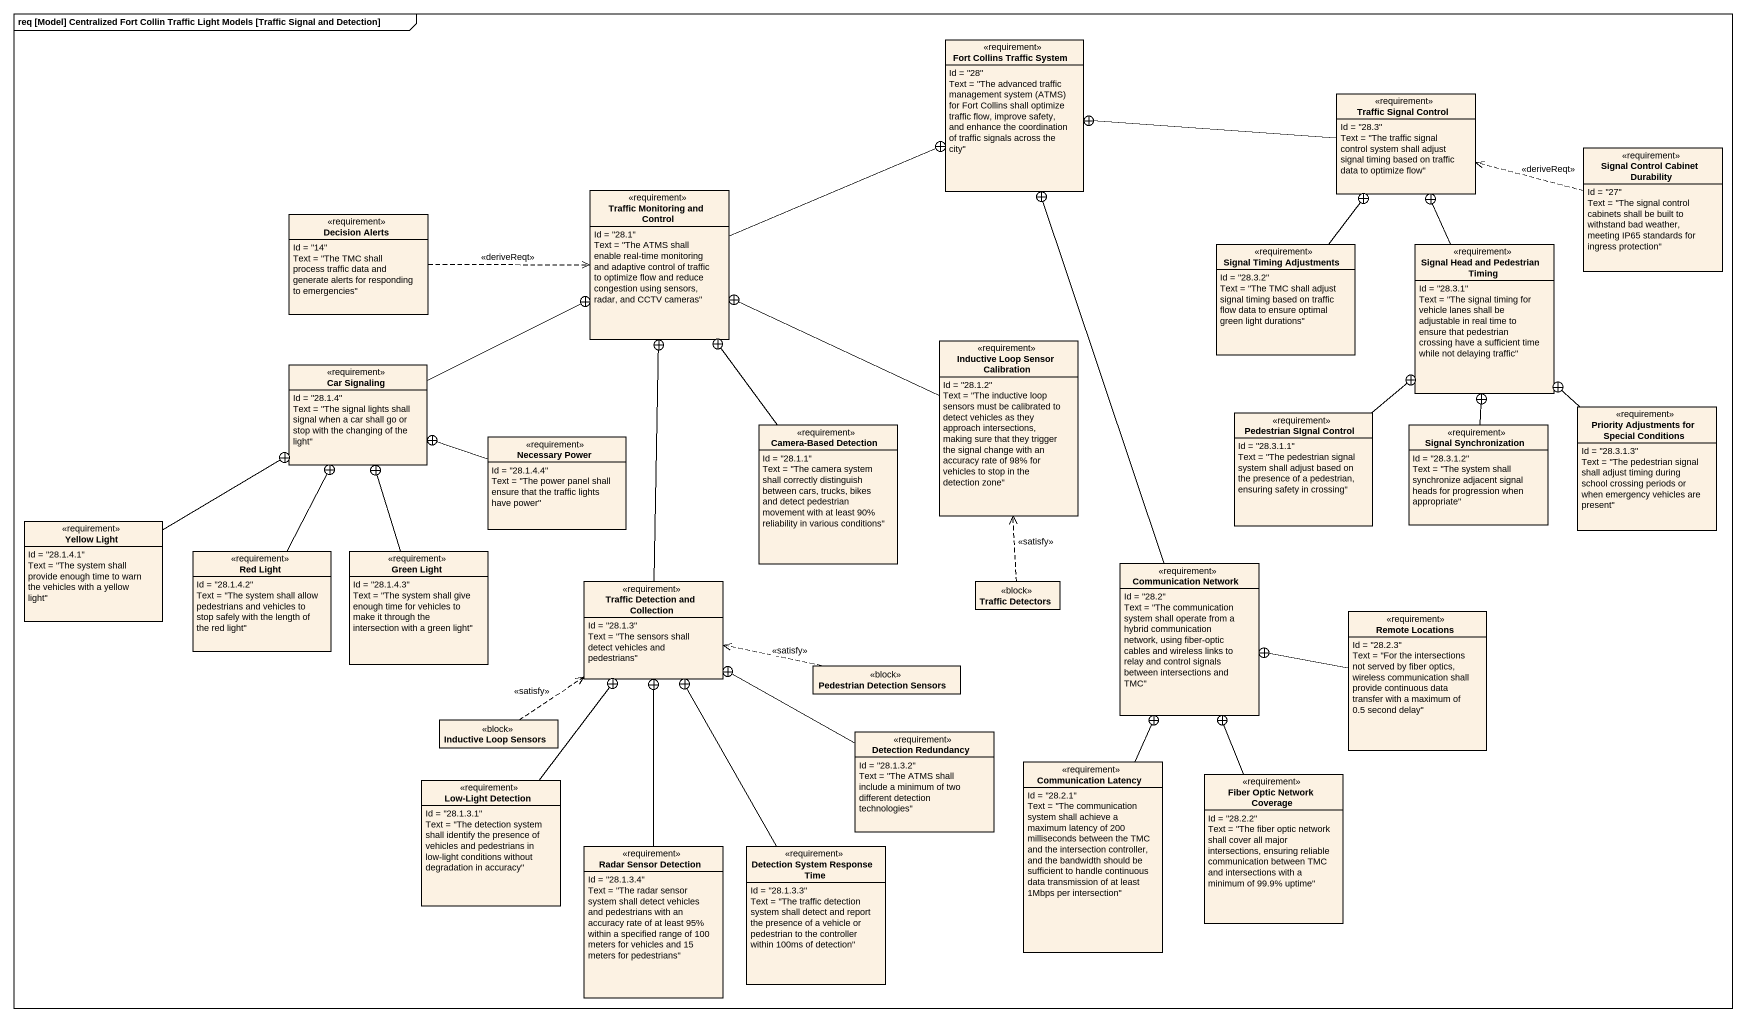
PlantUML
@startuml
mainframe req [Model] Centralized Fort Collin Traffic Light Models [Traffic Signal and Detection]
hide circle
hide empty members
class "Fort Collins Traffic System" as Fort_Collins_Traffic_System <<requirement>> {
  Id = "28"
  {field} Text = "The advanced traffic management system (ATMS) for Fort Collins shall optimize traffic flow, improve safety, and enhance the coordination of traffic signals across the city"
}
class "Traffic Signal Control" as Traffic_Signal_Control <<requirement>> {
  Id = "28.3"
  Text = "The traffic signal control system shall adjust signal timing based on traffic data to optimize flow"
}
class "Signal Control Cabinet Durability" as Signal_Control_Cabinet <<requirement>> {
  Id = "27"
  Text = "The signal control cabinets shall be built to withstand bad weather, meeting IP65 standards for ingress protection"
}
class "Decision Alerts" as Decision_Alerts <<requirement>> {
  Id = "14"
  Text = "The TMC shall process traffic data and generate alerts for responding to emergencies"
}
class "Traffic Monitoring and Control" as Traffic_Monitoring_and <<requirement>> {
  Id = "28.1"
  Text = "The ATMS shall enable real-time monitoring and adaptive control of traffic to optimize flow and reduce congestion using sensors, radar, and CCTV cameras"
}
class "Signal Timing Adjustments" as Signal_Timing_Adjustments <<requirement>> {
  Id = "28.3.2"
  Text = "The TMC shall adjust signal timing based on traffic flow data to ensure optimal green light durations"
}
class "Signal Head and Pedestrian Timing" as Signal_Head_and_Pedestrian <<requirement>> {
  Id = "28.3.1"
  Text = "The signal timing for vehicle lanes shall be adjustable in real time to ensure that pedestrian crossing have a sufficient time while not delaying traffic"
}
class "Inductive Loop Sensor Calibration" as Inductive_Loop_Sensor <<requirement>> {
  Id = "28.1.2"
  Text = "The inductive loop sensors must be calibrated to detect vehicles as they approach intersections, making sure that they trigger the signal change with an accuracy rate of 98% for vehicles to stop in the detection zone"
}
class "Car Signaling" as Car_Signaling <<requirement>> {
  Id = "28.1.4"
  Text = "The signal lights shall signal when a car shall go or stop with the changing of the light"
}
class "Pedestrian SIgnal Control" as Pedestrian_SIgnal_Control <<requirement>> {
  Id = "28.3.1.1"
  Text = "The pedestrian signal system shall adjust based on the presence of a pedestrian, ensuring safety in crossing"
}
class "Priority Adjustments for Special Conditions" as Priority_Adjustments_for <<requirement>> {
  Id = "28.3.1.3"
  Text = "The pedestrian signal shall adjust timing during school crossing periods or when emergency vehicles are present"
}
class "Necessary Power" as Necessary_Power <<requirement>> {
  Id = "28.1.4.4"
  Text = "The power panel shall ensure that the traffic lights have power"
}
class "Camera-Based Detection" as Camera_Based_Detection <<requirement>> {
  Id = "28.1.1"
  Text = "The camera system shall correctly distinguish between cars, trucks, bikes and detect pedestrian movement with at least 90% reliability in various conditions"
}
class "Signal Synchronization" as Signal_Synchronization <<requirement>> {
  Id = "28.3.1.2"
  Text = "The system shall synchronize adjacent signal heads for progression when appropriate"
}
class "Yellow Light" as Yellow_Light <<requirement>> {
  Id = "28.1.4.1"
  Text = "The system shall provide enough time to warn the vehicles with a yellow light"
}
class "Red Light" as Red_Light <<requirement>> {
  Id = "28.1.4.2"
  Text = "The system shall allow pedestrians and vehicles to stop safely with the length of the red light"
}
class "Green Light" as Green_Light <<requirement>> {
  Id = "28.1.4.3"
  Text = "The system shall give enough time for vehicles to make it through the intersection with a green light"
}
class "Communication Network" as Communication_Network <<requirement>> {
  Id = "28.2"
  Text = "The communication system shall operate from a hybrid communication network, using fiber-optic cables and wireless links to relay and control signals between intersections and TMC"
}
class "Traffic Detection and Collection" as Traffic_Detection_and <<requirement>> {
  Id = "28.1.3"
  Text = "The sensors shall detect vehicles and pedestrians"
}
class "Traffic Detectors" as Traffic_Detectors <<block>>
class "Remote Locations" as Remote_Locations <<requirement>> {
  Id = "28.2.3"
  Text = "For the intersections not served by fiber optics, wireless communication shall provide continuous data transfer with a maximum of 0.5 second delay"
}
class "Pedestrian Detection Sensors" as Pedestrian_Detection_Sensors <<block>>
class "Inductive Loop Sensors" as Inductive_Loop_Sensors <<block>>
class "Detection Redundancy" as Detection_Redundancy <<requirement>> {
  Id = "28.1.3.2"
  Text = "The ATMS shall include a minimum of two different detection technologies"
}
class "Communication Latency" as Communication_Latency <<requirement>> {
  Id = "28.2.1"
  Text = "The communication system shall achieve a maximum latency of 200 milliseconds between the TMC and the intersection controller, and the bandwidth should be sufficient to handle continuous data transmission of at least 1Mbps per intersection"
}
class "Low-Light Detection" as Low_Light_Detection <<requirement>> {
  Id = "28.1.3.1"
  Text = "The detection system shall identify the presence of vehicles and pedestrians in low-light conditions without degradation in accuracy"
}
class "Fiber Optic Network Coverage" as Fiber_Optic_Network_Coverage <<requirement>> {
  Id = "28.2.2"
  Text = "The fiber optic network shall cover all major intersections, ensuring reliable communication between TMC and intersections with a minimum of 99.9% uptime"
}
class "Radar Sensor Detection" as Radar_Sensor_Detection <<requirement>> {
  Id = "28.1.3.4"
  Text = "The radar sensor system shall detect vehicles and pedestrians with an accuracy rate of at least 95% within a specified range of 100 meters for vehicles and 15 meters for pedestrians"
}
class "Detection System Response Time" as Detection_System_Response <<requirement>> {
  Id = "28.1.3.3"
  Text = "The traffic detection system shall detect and report the presence of a vehicle or pedestrian to the controller within 100ms of detection"
}
Traffic_Signal_Control -left-+ Fort_Collins_Traffic_System
Signal_Control_Cabinet .left.> Traffic_Signal_Control : <<deriveReqt>>
Decision_Alerts .right.> Traffic_Monitoring_and : <<deriveReqt>>
Traffic_Monitoring_and -right-+ Fort_Collins_Traffic_System
Signal_Timing_Adjustments -up-+ Traffic_Signal_Control
Signal_Head_and_Pedestrian -up-+ Traffic_Signal_Control
Inductive_Loop_Sensor -left-+ Traffic_Monitoring_and
Car_Signaling -right-+ Traffic_Monitoring_and
Pedestrian_SIgnal_Control -up-+ Signal_Head_and_Pedestrian
Priority_Adjustments_for -up-+ Signal_Head_and_Pedestrian
Necessary_Power -left-+ Car_Signaling
Camera_Based_Detection -up-+ Traffic_Monitoring_and
Signal_Synchronization -up-+ Signal_Head_and_Pedestrian
Yellow_Light -right-+ Car_Signaling
Red_Light -up-+ Car_Signaling
Green_Light -up-+ Car_Signaling
Communication_Network -up-+ Fort_Collins_Traffic_System
Traffic_Detection_and -up-+ Traffic_Monitoring_and
Traffic_Detectors .up.> Inductive_Loop_Sensor : <<satisfy>>
Remote_Locations -left-+ Communication_Network
Pedestrian_Detection_Sensors .left.> Traffic_Detection_and : <<satisfy>>
Inductive_Loop_Sensors .up.> Traffic_Detection_and : <<satisfy>>
Detection_Redundancy -left-+ Traffic_Detection_and
Communication_Latency -up-+ Communication_Network
Low_Light_Detection -up-+ Traffic_Detection_and
Fiber_Optic_Network_Coverage -up-+ Communication_Network
Radar_Sensor_Detection -up-+ Traffic_Detection_and
Detection_System_Response -up-+ Traffic_Detection_and
@enduml
